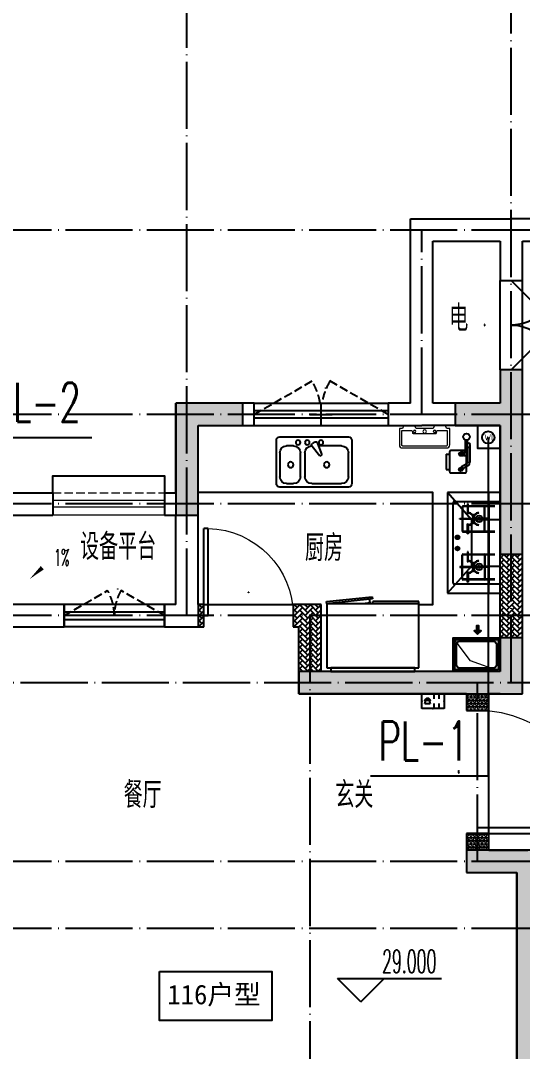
# Model space of a CAD drawing. Extents: x 27938 to 1507990, y 110129 to 923079.
# Drawn here: x 834628 to 839117, y 369024 to 378249 of the extents above; entities that cross this region are included whole.
import ezdxf
from ezdxf.enums import TextEntityAlignment as Align

# ---------------------------------------------------------------- set-up
doc = ezdxf.new("R2010")
doc.units = 0
doc.header["$LTSCALE"] = 1000
doc.header["$MEASUREMENT"] = 0
doc.linetypes.add('DASH', pattern=[0.35, 0.25, -0.1])
doc.linetypes.add('DOTE', pattern=[2.42, 2, -0.2, 0.02, -0.2])
for name, color, linetype in [('AH-FURNITURE', 1, 'Continuous'), ('COLUMN', 9, 'Continuous'), ('DIM_ELEV', 3, 'Continuous'), ('DIM_污水', 2, 'Continuous'), ('DIM_餐饮排水', 31, 'Continuous'), ('DOTE', 1, 'Continuous'), ('EQUIP-安防', 3, 'Continuous'), ('IP-bath&kitchen-JOHNSON', 4, 'Continuous'), ('LVTRY', 6, 'Continuous'), ('PUB_HATCH', 8, 'Continuous'), ('PUB_TEXT', 4, 'Continuous'), ('VPIPE-中水', 122, 'Continuous'), ('VPIPE-餐饮排水', 41, 'P'), ('WALL', 9, 'Continuous'), ('WINDOW', 4, 'Continuous'), ('WINDOW_TEXT', 7, 'Continuous'), ('保温', 6, 'Continuous'), ('建筑-排气道', 9, 'Continuous'), ('机电标识类', 1, 'Continuous'), ('看线', 251, 'Continuous')]:
    doc.layers.add(name, color=color, linetype=linetype)
for name, color, linetype, lineweight in [('平面-排水沟', 86, 'Continuous', 15), ('平面-栏杆', 135, 'Continuous', 15), ('平面-看线', 45, 'Continuous', 15), ('平面-空调室内机', 176, 'Continuous', 9), ('平面-空调预留孔', 173, 'Continuous', 15), ('空调', 76, 'Continuous', 13), ('立面-洞口示意', 152, 'Continuous', 13)]:
    doc.layers.add(name, color=color, linetype=linetype, lineweight=lineweight)
doc.styles.add('_TCH_DIM', font='SIMPLEX.shx', dxfattribs={"width": 0.7, "bigfont": 'GBCBIG.shx'})
doc.styles.add('_TCH_WINDOW', font='SIMPLEX.shx', dxfattribs={"width": 0.7, "height": 3.5, "bigfont": 'GBCBIG.shx'})
doc.styles.add('_TEL_DIM', font='SIMPLEX', dxfattribs={"width": 0.8, "height": 3.5, "bigfont": 'HZTXT'})
doc.styles.add('_TWT_SERIAL', font='SIMPLEX', dxfattribs={"width": 0.8, "height": 3.5, "bigfont": 'HZTXT'})
doc.styles.add('DIM_FONT', font='SIMPLEX.shx', dxfattribs={"width": 0.56})
doc.styles.get("Standard").update_dxf_attribs({"font": 'gbenor.shx', "bigfont": 'gbcbig.shx'})
doc.styles.add('黑体', font='simhei.ttf')
doc.linetypes.add('P', pattern='A,3,-0.2,["P",Standard,S=0.25,R=0,X=-0.1,Y=-0.115],-0.2', length=3.4)
pattern_1 = [(45, (0, 0), (0, 47.4157523), [100.584, -33.528]), (135, (23.708, 23.708), (3e-15, 47.4157523), [100.584, -33.528])]
pattern_2 = [(90, (0, 0), (-16.49778, 1e-15), [9.525, -19.05]), (210, (0, 0), (8.24889, -14.2874966), [9.525, -19.05]), (150, (6e-16, 9.525), (-8.24889, -14.2874966), [9.525, -19.05])]

# ---------------------------------------------------------------- blocks, each defined once
blk = doc.blocks.new('GDGDGDSDA')
at = {"layer": 'DOTE', "color": 0, "linetype": 'DOTE', "ltscale": 0.3}
for p, q in [((427534.8, 370658.3), (427534.8, 376108.3)), ((430434.8, 370058.6), (430434.8, 376108.3)), ((471334.8, 374108.3), (417334.8, 374108.3)), ((429634.8, 372458.3), (429634.8, 374108.3)), ((471334.8, 372458.3), (417334.8, 372458.3)), ((471334.8, 371658.3), (417334.8, 371658.3)), ((471334.8, 370658.3), (417334.8, 370658.3)), ((428635, 370658.3), (428634.8, 359558.3)), ((417334.8, 370058.6), (471334.8, 370058.6)), ((430134.8, 368458.3), (430134.8, 370058.3)), ((471334.8, 368458.3), (417334.8, 368458.3)), ((471334.8, 367858.3), (417334.8, 367858.3))]:
    blk.add_line(p, q, dxfattribs=at)
blk = doc.blocks.new('rtyg7uyhg')
at = {"layer": 'LVTRY', "color": 0}
for p, q in [((194234.6, 45488.8), (193621, 45488.8)), ((193590.3, 45458.1), (193590.3, 45069.5)), ((193682.3, 45407), (193887.8, 45407)), ((193896.4, 45429.9), (193857.6, 45326.3)), ((193875.3, 45316), (193945.6, 45401.5)), ((193925.8, 45440.4), (193940.1, 45432.2)), ((194111.9, 45407), (194173.3, 45407)), ((194265.3, 45069.5), (194265.3, 45458.1)), ((193621, 45130.8), (193621, 45345.6)), ((193857.6, 45326.3), (193875.3, 45316)), ((194009.6, 45345.6), (194009.6, 45130.8)), ((194050.5, 45130.8), (194050.5, 45345.6)), ((194234.6, 45345.6), (194234.6, 45130.8)), ((193621, 45038.8), (194234.6, 45038.8)), ((193948.3, 45069.5), (193682.3, 45069.5)), ((194173.3, 45069.5), (194111.9, 45069.5))]:
    blk.add_line(p, q, dxfattribs=at)
for centre, radius in [((193866.4, 45437.7), 20.5), ((193989.2, 45437.7), 20.5), ((194071, 45437.7), 20.5), ((193815.3, 45238.2), 25.6), ((194137.5, 45238.2), 25.6)]:
    blk.add_circle(centre, radius, dxfattribs=at)
for centre, radius, start, end in [((193621, 45458.1), 30.7, 89.99999, 179.99999), ((194234.6, 45458.1), 30.7, 359.99999, 89.99999), ((193682.3, 45345.6), 61.4, 89.99999, 179.99999), ((193915.6, 45422.7), 20.5, 59.99999, 159.46231), ((193929.8, 45414.5), 20.5, 320.53767, 59.99999), ((193948.3, 45345.6), 61.4, 359.99999, 89.99999), ((194111.9, 45345.6), 61.4, 89.99999, 179.99999), ((194173.3, 45345.6), 61.4, 359.99999, 89.99999), ((193682.3, 45130.8), 61.4, 179.99999, 269.99999), ((193948.3, 45130.8), 61.4, 269.99999, 359.99999), ((194111.9, 45130.8), 61.4, 179.99999, 269.99999), ((194173.3, 45130.8), 61.4, 269.99999, 359.99999), ((193621, 45069.5), 30.7, 179.99999, 269.99999), ((194234.6, 45069.5), 30.7, 269.99999, 359.99999)]:
    blk.add_arc(centre, radius, start, end, dxfattribs=at)
at = {"layer": 'LVTRY', "color": 0, "style": 'DIM_FONT', "width": 0.8, "flags": 9}
for tag in ['YSIZE', 'XSIZE']:
    blk.add_attdef(tag, (193927.8, 45487.8), '', height=0.5, rotation=89.99999, dxfattribs=at)
blk = doc.blocks.new('A$C60D053AF')
at = {"layer": 'AH-FURNITURE', "color": 0}
for p, q in [((232.5, -90), (128.3, -90)), ((192.5, -71), (327.6, -71)), ((192.5, -91), (327.6, -91)), ((355.9, -82.7), (384.2, -129)), ((232.5, -110), (128.3, -110)), ((245, -129.5), (245, -122.5)), ((265, -129.5), (265, -122.5)), ((341.7, -96.9), (370, -143.2)), ((255, -281), (255, -251)), ((393, -281), (393, -251)), ((255, -281), (393, -281))]:
    blk.add_line(p, q, dxfattribs=at)
for points in [[(170, -68, 1), (170, -94), (192.5, -94), (192.5, -68)], [(268, -122.5), (268, -107, 0.414214), (248, -87), (232.5, -87), (232.5, -113), (242, -113), (242, -122.5)], [(234, -251), (414, -251, 0.414214), (424, -241), (424, -111, 0.414214), (414, -101), (234, -101, 0.414214), (224, -111), (224, -241, 0.414214)], [(242, -152, 1), (268, -152), (268, -129.5), (242, -129.5)], [(383.8, -161.2, 1), (402.2, -142.8), (386.3, -126.9), (367.9, -145.3)]]:
    blk.add_lwpolyline(points, format="xyb", close=True, dxfattribs=at)
for centre, radius in [((100, -100), 30), ((255, -152), 15), ((255, -152), 10), ((393, -152), 15), ((393, -152), 10)]:
    blk.add_circle(centre, radius, dxfattribs=at)
for radius in [40, 20]:
    blk.add_arc((327.6, -111), radius, 45, 90, dxfattribs=at)
blk = doc.blocks.new('A-Kitchen-7')
at = {"layer": 'LVTRY', "color": 0}
for p, q in [((-519, 780), (-7, 834)), ((-4, 811), (-515, 756)), ((-7, 834), (-4, 811)), ((-515, 756), (-519, 780)), ((515, 756), (-515, 756)), ((-515, 756), (-515, 40)), ((-486, 761), (-485, 756)), ((-29, 767), (-112, 756)), ((-29, 767), (-35, 806)), ((515, 780), (0, 780)), ((0, 756), (0, 780)), ((515, 756), (515, 780)), ((515, 40), (515, 756)), ((-515, 40), (515, 40))]:
    blk.add_line(p, q, dxfattribs=at)
blk.add_lwpolyline([(-469, 40), (-469, 0), (469, 0), (469, 40)], close=True, dxfattribs=at)
blk = doc.blocks.new('*U41')
h = blk.add_hatch(color=0)
h.set_gradient(color1=(0, 0, 255), rotation=180, tint=1)
h.paths.add_polyline_path([(0, 0), (-6.35, -6.35), (-6.35, -2.159), (-15, -2.159), (-15, 2.159), (-6.35, 2.159), (-6.35, 6.35)])
at = {"color": 0, "linetype": 'Continuous'}
blk.add_lwpolyline([(0, 0), (-6.35, -6.35), (-6.35, -2.159), (-15, -2.159), (-15, 2.159), (-6.35, 2.159), (-6.35, 6.35)], close=True, dxfattribs=at)
blk = doc.blocks.new('sgrsefv')
at = {"layer": 'PUB_HATCH'}
blk.add_hatch(color=0, dxfattribs=at).paths.add_polyline_path([(1112933.3, 840916.3), (1112933.3, 840646.3), (1113073.3, 840646.3), (1113073.3, 840661.3), (1112968.3, 840661.3), (1112948.3, 840681.3), (1112948.3, 840881.3), (1112968.3, 840901.3), (1113288.3, 840901.3), (1113308.3, 840881.3), (1113308.3, 840681.3), (1113288.3, 840661.3), (1113183.3, 840661.3), (1113183.3, 840646.3), (1113323.3, 840646.3), (1113323.3, 840916.3)])
at = {"layer": 'LVTRY', "color": 0}
for p, q in [((1113073.3, 840661.3), (1113073.3, 840646.3)), ((1113183.3, 840661.3), (1113183.3, 840646.3))]:
    blk.add_line(p, q, dxfattribs=at)
for points in [[(1112918.3, 840931.3), (1113338.3, 840931.3), (1113338.3, 840631.3), (1112918.3, 840631.3)], [(1112933.3, 840916.3), (1113323.3, 840916.3), (1113323.3, 840646.3), (1112933.3, 840646.3)], [(1113288.3, 840661.3), (1112968.3, 840661.3), (1112948.3, 840681.3), (1112948.3, 840881.3), (1112968.3, 840901.3), (1113288.3, 840901.3), (1113308.3, 840881.3), (1113308.3, 840681.3), (1113288.3, 840661.3)]]:
    blk.add_lwpolyline(points, close=True, dxfattribs=at)
at = {"layer": '立面-洞口示意', "color": 0}
blk.add_lwpolyline([(1112918.3, 840931.3), (1113181.8, 840837.4), (1113338.3, 840631.3)], dxfattribs=at)
at = {"layer": '建筑-排气道', "color": 8, "xscale": -5, "yscale": 5, "zscale": 5, "rotation": 270}
blk.add_blockref('*U41', (1113118.4, 840599), dxfattribs=at)
blk = doc.blocks.new('FRSDFDGDGDRGDR')
at = {"layer": '平面-空调预留孔', "color": 0}
for p, q in [((699618.9, 775447.8), (699746.3, 775447.8)), ((699746.3, 775447.8), (699746.3, 775355.4)), ((699612.3, 775044), (699612.3, 775441.2)), ((699719.9, 775342.2), (699719.9, 775143)), ((699726.5, 775348.8), (699739.7, 775348.8)), ((699726.5, 775136.4), (699739.7, 775136.4)), ((699746.3, 775129.8), (699746.3, 775037.4)), ((699746.3, 775037.4), (699618.9, 775037.4))]:
    blk.add_line(p, q, dxfattribs=at)
blk.add_lwpolyline([(699766.1, 775166.7), (699792.5, 775153.5), (699792.5, 775057.2), (699766.1, 775044), (699766.1, 775017.6), (699618.9, 775017.6, -0.414214), (699592.5, 775044), (699592.5, 775441.2, -0.414214), (699618.9, 775467.6), (699766.1, 775467.6), (699766.1, 775441.2), (699792.5, 775428), (699792.5, 775331.6), (699766.1, 775318.4)], format="xyb", close=True, dxfattribs=at)
for centre, radius in [((699739.7, 775331.6), 10.6), ((699739.7, 775243.2), 15.8), ((699739.7, 775153.5), 10.6)]:
    blk.add_circle(centre, radius, dxfattribs=at)
for centre, start, end in [((699618.9, 775441.2), 90, 180), ((699739.7, 775355.4), 270, 360), ((699726.5, 775342.2), 90, 180), ((699726.5, 775143), 180, 270), ((699739.7, 775129.8), 0, 90), ((699618.9, 775044), 180, 270)]:
    blk.add_arc(centre, 6.6, start, end, dxfattribs=at)
blk = doc.blocks.new('GDGDRGDRGRD')
at = {"layer": 'LVTRY', "color": 0}
for p, q in [((430080.5, 371515.4), (429864.6, 371758.3)), ((430334.8, 371758.3), (429864.6, 371758.3)), ((429864.6, 371758.3), (429864.6, 370858.3)), ((429924.8, 371678.3), (430324.8, 371678.3)), ((430234.8, 370858.3), (430234.8, 371758.3)), ((429914.8, 370948.3), (429914.8, 371668.3)), ((429994.8, 371628.3), (429994.8, 371418.3)), ((429999.8, 371628.3), (429999.8, 371418.3)), ((430289.8, 371638.3), (430004.8, 371638.3)), ((430289.8, 371633.3), (430004.8, 371633.3)), ((430045.1, 371658.3), (430045.1, 371568.3)), ((430049.6, 371658.3), (430045.1, 371658.3)), ((430049.6, 371568.3), (430049.6, 371658.3)), ((430194.8, 371418.3), (430194.8, 371628.3)), ((430199.8, 371418.3), (430199.8, 371628.3)), ((430234.8, 371668.3), (430234.8, 370948.3)), ((429974.8, 371525.6), (430102.3, 371525.6)), ((429974.8, 371521.1), (429974.8, 371525.6)), ((430102.3, 371521.1), (429974.8, 371521.1)), ((430045.1, 371568.3), (430049.6, 371568.3)), ((430334.8, 371515.4), (430080.5, 371515.4)), ((430080.5, 371515.4), (430080.5, 371100.3)), ((430219.8, 371525.6), (430092.3, 371525.6)), ((430092.3, 371525.6), (430092.3, 371521.1)), ((430092.3, 371521.1), (430219.8, 371521.1)), ((430102.3, 371525.6), (430102.3, 371521.1)), ((430219.8, 371521.1), (430219.8, 371525.6)), ((430234.8, 371100.3), (430234.8, 371515.4)), ((430004.8, 371413.3), (430289.8, 371413.3)), ((430004.8, 371408.3), (430289.8, 371408.3)), ((430045.1, 371388.3), (430045.1, 371478.3)), ((430045.1, 371478.3), (430049.6, 371478.3)), ((430049.6, 371478.3), (430049.6, 371388.3)), ((429935.4, 371358.3), (429974.2, 371358.3)), ((429954.8, 371338.9), (429954.8, 371377.7)), ((430049.6, 371388.3), (430045.1, 371388.3)), ((429935.4, 371258.3), (429974.2, 371258.3)), ((429954.8, 371238.9), (429954.8, 371277.7)), ((430045.1, 371228.3), (430045.1, 371138.3)), ((430049.6, 371228.3), (430045.1, 371228.3)), ((430049.6, 371138.3), (430049.6, 371228.3)), ((429994.8, 370988.3), (429994.8, 371198.3)), ((429999.8, 370988.3), (429999.8, 371198.3)), ((430004.8, 371208.3), (430289.8, 371208.3)), ((430004.8, 371203.3), (430289.8, 371203.3)), ((430045.1, 371138.3), (430049.6, 371138.3)), ((430194.8, 371198.3), (430194.8, 370988.3)), ((430199.8, 371198.3), (430199.8, 370988.3)), ((429864.6, 370858.3), (430080.5, 371100.3)), ((430102.3, 371095.6), (429974.8, 371095.6)), ((429974.8, 371095.6), (429974.8, 371091.1)), ((429974.8, 371091.1), (430102.3, 371091.1)), ((430045.1, 370958.3), (430045.1, 371048.3)), ((430045.1, 371048.3), (430049.6, 371048.3)), ((430049.6, 371048.3), (430049.6, 370958.3)), ((430080.5, 371100.3), (430334.8, 371100.3)), ((430092.3, 371091.1), (430092.3, 371095.6)), ((430092.3, 371095.6), (430219.8, 371095.6)), ((430219.8, 371091.1), (430092.3, 371091.1)), ((430102.3, 371091.1), (430102.3, 371095.6)), ((430219.8, 371095.6), (430219.8, 371091.1)), ((430324.8, 370938.3), (429924.8, 370938.3)), ((430289.8, 370983.3), (430004.8, 370983.3)), ((430289.8, 370978.3), (430004.8, 370978.3)), ((430049.6, 370958.3), (430045.1, 370958.3)), ((429864.6, 370858.3), (430334.8, 370858.3))]:
    blk.add_line(p, q, dxfattribs=at)
blk.add_lwpolyline([(429608.8, 370758.3), (429734.8, 370758.3), (429734.8, 371758.3), (427634.8, 371758.3)], dxfattribs=at)
for centre, radius in [((430147.3, 371523.3), 29.7), ((430147.3, 371523.3), 11.7), ((429954.8, 371358.3), 17), ((429954.8, 371258.3), 17), ((430147.3, 371093.3), 29.7), ((430147.3, 371093.3), 11.7)]:
    blk.add_circle(centre, radius, dxfattribs=at)
for centre, radius, start, end in [((429924.8, 371668.3), 10, 90, 180), ((430224.8, 371668.3), 10, 0, 90), ((430004.8, 371628.3), 10, 90, 180), ((430004.8, 371628.3), 5, 90, 180), ((430047.3, 371523.3), 56.7, 2.27424, 87.72576), ((430147.3, 371523.3), 56.7, 92.27424, 177.72576), ((430189.8, 371628.3), 10, 0, 90), ((430189.8, 371628.3), 5, 0, 90), ((430047.3, 371523.3), 52.2, 2.47041, 87.52959), ((430047.3, 371523.3), 56.7, 272.27424, 357.72576), ((430047.3, 371523.3), 52.2, 272.47041, 357.52959), ((430147.3, 371523.3), 56.7, 182.27424, 267.72576), ((430147.3, 371523.3), 52.2, 92.47041, 177.52959), ((430147.3, 371523.3), 52.2, 182.47041, 267.52959), ((430004.8, 371418.3), 10, 180, 270), ((430004.8, 371418.3), 5, 180, 270), ((430189.8, 371418.3), 5, 270, 0), ((430189.8, 371418.3), 10, 270, 0), ((430004.8, 371198.3), 10, 90, 180), ((430004.8, 371198.3), 5, 90, 180), ((430047.3, 371093.3), 56.7, 2.27424, 87.72576), ((430047.3, 371093.3), 52.2, 2.47041, 87.52959), ((430147.3, 371093.3), 56.7, 92.27424, 177.72576), ((430147.3, 371093.3), 52.2, 92.47041, 177.52959), ((430189.8, 371198.3), 10, 0, 90), ((430189.8, 371198.3), 5, 0, 90), ((430047.3, 371093.3), 56.7, 272.27424, 357.72576), ((430047.3, 371093.3), 52.2, 272.47041, 357.52959), ((430147.3, 371093.3), 56.7, 182.27424, 267.72576), ((430147.3, 371093.3), 52.2, 182.47041, 267.52959), ((429924.8, 370948.3), 10, 180, 270), ((430004.8, 370988.3), 10, 180, 270), ((430004.8, 370988.3), 5, 180, 270), ((430189.8, 370988.3), 5, 270, 0), ((430189.8, 370988.3), 10, 270, 0), ((430224.8, 370948.3), 10, 270, 0)]:
    blk.add_arc(centre, radius, start, end, dxfattribs=at)
at = {"color": 8, "xscale": -1, "rotation": 270}
blk.add_blockref('FRSDFDGDGDRGDR', (-345582.7, -327434.2), dxfattribs=at)
at = {"color": 8, "xscale": -1}
blk.add_blockref('rtyg7uyhg', (622599.6, 326769.5), dxfattribs=at)
at = {"color": 8}
for name, p, rotation in [('A$C60D053AF', (430134.8, 372358.3), 270), ('sgrsefv', (1543253.1, 1211089.9), 180)]:
    blk.add_blockref(name, p, dxfattribs=dict(at, rotation=rotation))
at = {"layer": 'LVTRY', "color": 8, "extrusion": (0, 0, -1), "xscale": -0.7999999999883585, "yscale": 0.7999999999883585, "zscale": -0.7999999999883585}
blk.add_blockref('A-Kitchen-7', (-429196.8, 370158.6), dxfattribs=at)
blk = doc.blocks.new('GFDGFSDFGD')
at = {"layer": 'PUB_HATCH'}
for points in [[(431616.6, 374623.7), (431616.6, 373473.7), (431816.6, 373473.7), (431816.6, 375123.7), (431616.6, 375123.7), (431616.6, 374823.7), (431216.6, 374823.7), (431216.6, 374623.7)], [(429316.5, 374823.7), (428716.6, 374823.7), (428716.6, 373823.7), (428916.6, 373823.7), (428916.6, 374623.7), (429316.5, 374623.7)], [(429816.4, 372423.2), (429816.6, 372224), (431816.6, 372224), (431816.6, 372724), (431616.6, 372724), (431616.6, 372424), (430016.6, 372424)], [(431966.6, 370823.7), (431316.6, 370823.7), (431316.6, 370623.7), (431766.6, 370623.7), (431766.6, 368523.7), (432166.6, 368523.7), (432166.6, 368723.7), (431966.6, 368723.7)]]:
    blk.add_hatch(color=0, dxfattribs=at).paths.add_polyline_path(points)
at = {"layer": 'COLUMN', "color": 0}
for p, q in [((431816.6, 375123.7), (431616.6, 375123.7)), ((431616.6, 375123.7), (431616.6, 374823.7)), ((431816.6, 373473.7), (431816.6, 375123.7)), ((429316.5, 374823.7), (428716.6, 374823.7)), ((428716.6, 374823.7), (428716.6, 373823.7)), ((429316.5, 374623.7), (429316.5, 374823.7)), ((431616.6, 374823.7), (431216.6, 374823.7)), ((431216.6, 374823.7), (431216.6, 374623.7)), ((428916.6, 373823.7), (428916.6, 374623.7)), ((428916.6, 374623.7), (429316.5, 374623.7)), ((431216.6, 374623.7), (431616.6, 374623.7)), ((431616.6, 374623.7), (431616.6, 373473.7)), ((428716.6, 373823.7), (428916.6, 373823.7)), ((431616.6, 373473.7), (431816.6, 373473.7)), ((431816.6, 372724), (431616.6, 372724)), ((431616.6, 372724), (431616.6, 372424)), ((431816.6, 372224), (431816.6, 372724)), ((430016.6, 372424), (429816.4, 372423.2)), ((429816.4, 372423.2), (429816.6, 372224)), ((431616.6, 372424), (430016.6, 372424)), ((429816.6, 372224), (431816.6, 372224)), ((431966.6, 370823.7), (431316.6, 370823.7)), ((431316.6, 370823.7), (431316.6, 370623.7)), ((431316.6, 370623.7), (431766.6, 370623.7)), ((431766.6, 370623.7), (431766.6, 368523.7))]:
    blk.add_line(p, q, dxfattribs=at)
blk = doc.blocks.new('GDFGDGRD')
at = {"layer": '保温', "linetype": 'ByBlock', "ltscale": 10}
h = blk.add_hatch(dxfattribs=at)
h.set_pattern_fill('AR-HBONE', color=251, scale=55)
h.set_pattern_definition(pattern_1)
h.paths.add_polyline_path([(431616.6, 372723.9), (431816.6, 372723.9), (431816.7, 373473.7), (431616.7, 373473.7)])
h = blk.add_hatch(dxfattribs=at)
h.set_pattern_fill('AR-HBONE', color=251, scale=55)
h.set_pattern_definition(pattern_1)
h.paths.add_polyline_path([(428966.6, 372823.7), (428966.6, 373023.7), (428916.6, 373023.7), (428916.6, 372823.7)])
h = blk.add_hatch(dxfattribs=at)
h.set_pattern_fill('AR-HBONE', color=251, scale=55)
h.set_pattern_definition(pattern_1)
h.paths.add_polyline_path([(429816.6, 372823.7), (429816.6, 373023.7), (429766.6, 373023.7), (429766.6, 372823.7)])
h = blk.add_hatch(dxfattribs=at)
h.set_pattern_fill('AR-HBONE', color=251, scale=55)
h.set_pattern_definition(pattern_1)
h.paths.add_polyline_path([(430017.8, 372423.6), (430016.6, 373023.7), (429816.6, 373023.7), (429817.8, 372423.6)])
at = {"layer": '保温', "linetype": 'Continuous', "ltscale": 10}
h = blk.add_hatch(dxfattribs=at)
h.set_pattern_fill('HEX', color=251, scale=10, angle=90, style=0)
h.set_pattern_definition(pattern_2)
h.paths.add_polyline_path([(431316.6, 372073.7), (431516.6, 372073.7), (431516.7, 372223.7), (431316.7, 372223.7)])
h = blk.add_hatch(dxfattribs=at)
h.set_pattern_fill('HEX', color=251, scale=10, angle=90, style=0)
h.set_pattern_definition(pattern_2)
h.paths.add_polyline_path([(431316.6, 370823.7), (431516.6, 370823.7), (431516.7, 370973.7), (431316.7, 370973.7)])
at = {"layer": '保温', "color": 251, "linetype": 'ByBlock', "ltscale": 10}
blk.add_line((428916.6, 373023.7), (428916.6, 372823.7), dxfattribs=at)
blk = doc.blocks.new('dongkong')
blk.add_wipeout([(-603756, 210771), (-603756, 210570.8), (-603836, 210570.8), (-603836, 210771)])
at = {"layer": '机电标识类', "color": 250, "linetype": 'DASH', "ltscale": 400}
for p, q in [((-603796, 210771), (-603796, 210570.8)), ((-603896, 210670.7), (-603696, 210670.7))]:
    blk.add_line(p, q, dxfattribs=at)
at = {"layer": '空调', "color": 6, "linetype": 'DASH', "const_width": 2}
blk.add_lwpolyline([(-603756, 210771), (-603756, 210570.8), (-603836, 210570.8), (-603836, 210771)], close=True, dxfattribs=at)
blk = doc.blocks.new('$equip$00002628')
at = {"linetype": 'Continuous'}
for p, q in [((-0.625, 0.415), (0.625, 0.415)), ((-0.625, -0.415), (-0.625, 0.415)), ((-0.472, 0.01), (-0.409, 0.01)), ((-0.446, -0.138), (-0.395, 0.058)), ((-0.395, 0.058), (-0.395, 0.058)), ((-0.395, 0.058), (-0.206, 0.058)), ((-0.206, 0.058), (-0.155, -0.138)), ((-0.191, 0.01), (-0.129, 0.01)), ((0.071, 0.129), (0.071, 0.415)), ((0.35, 0.129), (0.35, 0.415)), ((0.625, 0.415), (0.625, -0.415)), ((0.625, -0.415), (-0.625, -0.415)), ((-0.155, -0.138), (-0.446, -0.138)), ((0.071, -0.415), (0.071, -0.129)), ((0.35, -0.415), (0.35, -0.129))]:
    blk.add_line(p, q, dxfattribs=at)
at = {"const_width": 0.05}
blk.add_lwpolyline([(-0.625, 0.415), (0.625, 0.415), (0.625, -0.415), (-0.625, -0.415), (-0.625, 0.415), (0.625, 0.415)], dxfattribs=at)
at = {"linetype": 'Continuous'}
blk.add_arc((-0.3, -0.011), 0.173, 6.98974, 173.01026, dxfattribs=at)
for p in [(-0.625, 0), (0, 0.415), (0, -0.415), (0.625, 0)]:
    blk.add_point(p)
at = {"color": 7, "style": '_TEL_DIM', "flags": 1}
blk.add_attdef('A', text='', height=0.000025, dxfattribs=at).set_placement((0, 0), align=Align.MIDDLE_CENTER)
blk = doc.blocks.new('GHFHFHTFHCSDCS')
at = {"layer": 'EQUIP-安防', "xscale": 160, "yscale": 160, "zscale": 160}
blk.add_blockref('$equip$00002628', (431016.6, 372157.3), dxfattribs=at)
blk = doc.blocks.new('$DorLib2D$00000001')
at = {"color": 0}
for p, q in [((0.45, 0.975), (0.5, 0.975)), ((0.45, 0), (0.45, 0.975)), ((0.5, 0), (0.5, 0.975)), ((0.5, 0), (0.45, 0))]:
    blk.add_line(p, q, dxfattribs=at)
at = {"color": 0, "lineweight": 13}
blk.add_arc((0.475, 0), 0.975, 91.46928, 180, dxfattribs=at)
blk = doc.blocks.new('$WINLIB2D$00000001')
at = {"color": 0}
for points in [[(-0.5, 0.5), (-0.5, -0.5)], [(-0.5, 0.5), (0.5, 0.5)], [(0.5, -0.5), (0.5, 0.5)], [(0.5, 0.1667), (-0.5, 0.1667)], [(0.5, -0.1667), (-0.5, -0.1667)], [(-0.5, -0.5), (0.5, -0.5)]]:
    blk.add_lwpolyline(points, dxfattribs=at)
blk = doc.blocks.new('$DorLib2D$00000116')
at = {"color": 0}
for p, q in [((-0.5, 0), (-0.146, 0.354)), ((0.5, 0), (0.146, 0.354))]:
    blk.add_line(p, q, dxfattribs=at)
for centre, start, end in [((-0.5, 0), 0, 45), ((0.5, 0), 135, 180)]:
    blk.add_arc(centre, 0.5, start, end, dxfattribs=at)

msp = doc.modelspace()

# ---------------------------------------------------------------- linework, layer by layer
at = {"color": 8}
msp.add_lwpolyline([(835869.5, 369737.4), (836875.5, 369737.4), (836875.5, 369301.4), (835869.5, 369301.4)], close=True, dxfattribs=at)
at = {"layer": 'DIM_ELEV', "color": 8}
for p, q in [((837671.5, 369466.5), (837461.5, 369676.5)), ((837461.5, 369676.5), (838392.4, 369676.5)), ((837671.5, 369466.5), (837881.5, 369676.5))]:
    msp.add_line(p, q, dxfattribs=at)
at = {"layer": 'DIM_污水'}
msp.add_line((834211.4, 374517.6), (835265.8, 374517.6), dxfattribs=at)
at = {"layer": 'DIM_餐饮排水'}
for p, q in [((838811.4, 374518.7), (838811.4, 371486.6)), ((838811.4, 371486.6), (837758.7, 371486.6))]:
    msp.add_line(p, q, dxfattribs=at)
at = {"layer": 'IP-bath&kitchen-JOHNSON', "color": 8}
msp.add_lwpolyline([(838716.6, 374623.7), (838716.6, 374423.7), (838916.6, 374423.7)], dxfattribs=at)
at = {"layer": 'VPIPE-中水', "color": 8, "linetype": 'Continuous'}
msp.add_circle((838811.4, 374518.7), 55, dxfattribs=at)
at = {"layer": 'VPIPE-餐饮排水'}
msp.add_circle((838811.4, 374518.7), 55, dxfattribs=at)
at = {"layer": 'WALL', "color": 8}
for p, q in [((838116.6, 376473.7), (839016.6, 376473.7)), ((838116.6, 374823.7), (838116.6, 376473.7)), ((839716.6, 376473.7), (839016.6, 376473.7)), ((838316.6, 376273.7), (838916.6, 376273.7)), ((838316.6, 374823.7), (838316.6, 376273.7)), ((838916.6, 376273.7), (838916.6, 375923.7)), ((839116.6, 376273.7), (839716.6, 376273.7)), ((839116.6, 375923.7), (839116.6, 376273.7)), ((838916.6, 375923.7), (839116.6, 375923.7)), ((839116.6, 375123.7), (838916.6, 375123.7)), ((838916.6, 375123.7), (838916.6, 374823.7)), ((839116.6, 374723.7), (839116.6, 375123.7)), ((836016.6, 374023.7), (836016.6, 374823.7)), ((836716.6, 374823.7), (836016.6, 374823.7)), ((836716.6, 374623.7), (836716.6, 374823.7)), ((838116.6, 374823.7), (837916.6, 374823.7)), ((837916.6, 374823.7), (837916.6, 374623.7)), ((838916.6, 374823.7), (838316.6, 374823.7)), ((839116.6, 372323.7), (839116.6, 374723.7)), ((836216.6, 373923.7), (836216.6, 374623.7)), ((836216.6, 374623.7), (836716.6, 374623.7)), ((837916.6, 374623.7), (838216.6, 374623.7)), ((838916.6, 374623.7), (838216.6, 374623.7)), ((838916.6, 372423.7), (838916.6, 374623.7)), ((834316.6, 374023.7), (834916.6, 374023.7)), ((834916.6, 374023.7), (834916.6, 373823.7)), ((835916.6, 374023.7), (836016.6, 374023.7)), ((835916.6, 374023.7), (835916.6, 373823.7)), ((836216.6, 373023.7), (836216.6, 373923.7)), ((834516.6, 373823.7), (834916.6, 373823.7)), ((835916.6, 373823.7), (836016.6, 373823.7)), ((836016.6, 373023.7), (836016.6, 373823.7)), ((835016.6, 373023.7), (834416.6, 373023.7)), ((835016.6, 372823.7), (835016.6, 373023.7)), ((836016.6, 373023.7), (835916.6, 373023.7)), ((835916.6, 373023.7), (835916.6, 372823.7)), ((836266.6, 373023.7), (836216.6, 373023.7)), ((836266.6, 372823.7), (836266.6, 373023.7)), ((837316.6, 373023.7), (837066.6, 373023.7)), ((837066.6, 373023.7), (837066.6, 372823.7)), ((837316.6, 372423.7), (837316.6, 373023.7)), ((834516.6, 372823.7), (835016.6, 372823.7)), ((835916.6, 372823.7), (836116.6, 372823.7)), ((836116.6, 372823.7), (836266.6, 372823.7)), ((837066.6, 372823.7), (837116.6, 372823.7)), ((837116.6, 372223.7), (837116.6, 372823.7)), ((838716.6, 372423.7), (837316.6, 372423.7)), ((838916.6, 372423.7), (838716.6, 372423.7)), ((839116.6, 372223.7), (839116.6, 372323.7)), ((838616.6, 372223.7), (837116.6, 372223.7)), ((838616.6, 372223.7), (838616.6, 372073.7)), ((838816.6, 372073.7), (838816.6, 372223.7)), ((838916.6, 372223.7), (838816.6, 372223.7)), ((838916.6, 372223.7), (838916.6, 372223.7)), ((838916.6, 372223.7), (839116.6, 372223.7)), ((838616.6, 372073.7), (838816.6, 372073.7)), ((838816.6, 370973.7), (838616.6, 370973.7)), ((838616.6, 370973.7), (838616.6, 370623.7)), ((838816.6, 370823.7), (838816.6, 370973.7)), ((838816.6, 370823.7), (839166.6, 370823.7)), ((838616.6, 370623.7), (839066.6, 370623.7)), ((839066.6, 368723.7), (839066.6, 370623.7))]:
    msp.add_line(p, q, dxfattribs=at)
at = {"layer": 'WINDOW', "color": 8}
for p, q in [((838916.6, 375123.7), (838916.6, 375923.7)), ((839116.6, 375123.7), (839116.6, 375923.7)), ((836266.6, 373023.7), (837066.6, 373023.7)), ((838816.6, 370973.7), (838816.6, 372073.7))]:
    msp.add_line(p, q, dxfattribs=at)
at = {"layer": 'WINDOW', "color": 8, "linetype": 'DASH', "ltscale": 0.3}
for points in [[(836716.6, 374723.7), (837236.2, 375023.7, -0.131652), (837316.6, 374723.7)], [(837914.7, 374723.7), (837395.1, 375023.7, 0.131652), (837314.7, 374723.7)], [(835016.6, 372923.7), (835406.3, 373148.7, -0.131605), (835466.6, 372923.7)], [(835916.6, 372923.7), (835526.8, 373148.7, 0.131605), (835466.6, 372923.7)]]:
    msp.add_lwpolyline(points, format="xyb", dxfattribs=at)
at = {"layer": '平面-排水沟', "color": 8}
msp.add_lwpolyline([(834888.9, 373411.7, 0, 0, 0), (834710.5, 373252.1, 0, 40, 0), (834822.3, 373352.1, 0, 0, 0)], format="xyseb", dxfattribs=at)
at = {"layer": '平面-栏杆', "color": 8}
for points in [[(835916.6, 373953.9), (834916.6, 373954)], [(835916.6, 373893.9), (834916.6, 373894)]]:
    msp.add_lwpolyline(points, dxfattribs=at)
at = {"layer": '平面-看线', "color": 8, "linetype": 'DASH', "ltscale": 0.3}
msp.add_lwpolyline([(834916.6, 374023.7), (835916.6, 374023.7)], dxfattribs=at)
at = {"layer": '平面-看线', "color": 8}
msp.add_lwpolyline([(835916.6, 373823.7), (834916.6, 373823.7)], dxfattribs=at)
at = {"layer": '看线', "color": 8, "ltscale": 0.5}
msp.add_lwpolyline([(834916.6, 374023.7), (834916.6, 374173.7), (835916.6, 374173.7), (835916.6, 374023.7)], dxfattribs=at)

# ---------------------------------------------------------------- block references
at = {"color": 8}
for name, p in [('GFDGFSDFGD', (407300, 0)), ('GDGDRGDRGRD', (408581.8, 2266)), ('GDFGDGRD', (407300, 0)), ('GHFHFHTFHCSDCS', (407300, 0))]:
    msp.add_blockref(name, p, dxfattribs=at)
at = {"layer": 'DOTE', "color": 169}
msp.add_blockref('GDGDGDSDA', (408581.8, 2265.4), dxfattribs=at)
at = {"layer": 'WINDOW', "color": 8}
ref = msp.add_blockref('$DorLib2D$00000116', (839016.6, 375523.7), dxfattribs=dict(at, xscale=800, yscale=-800, zscale=800, rotation=89.99999999025357))
ref.add_attrib('A', 'BFM0818', (838781.2, 375517.1), dxfattribs={"layer": 'WINDOW_TEXT', "color": 8, "ltscale": 0.5, "height": 4.25, "rotation": 90, "style": '_TCH_WINDOW', "width": 0.494118})
ref = msp.add_blockref('$DorLib2D$00000001', (836666.6, 372923.7), dxfattribs=dict(at, xscale=-800, yscale=800, zscale=-800, rotation=6.06372912622234e-10))
ref.add_attrib('A', 'M0822', (836661.7, 373129.8), dxfattribs={"layer": 'WINDOW_TEXT', "color": 8, "ltscale": 0.5, "height": 4.25, "style": '_TCH_WINDOW', "width": 0.494118})
ref = msp.add_blockref('$WINLIB2D$00000001', (835466.6, 372923.7), dxfattribs=dict(at, xscale=-900, yscale=-200, zscale=-900, rotation=2.464015854641344e-09))
ref.add_attrib('A', 'C0914', (835491.2, 373159.1), dxfattribs={"layer": 'WINDOW_TEXT', "color": 8, "ltscale": 0.5, "height": 4.25, "rotation": 0, "style": '_TCH_WINDOW', "width": 0.494118})
ref = msp.add_blockref('$DorLib2D$00000001', (838716.6, 371523.7), dxfattribs=dict(at, xscale=-1100, yscale=-1100, zscale=-1100, rotation=90.00000000947153))
ref.add_attrib('A', 'YFDM1122', (838551.7, 371513.3), dxfattribs={"layer": 'WINDOW_TEXT', "color": 8, "ltscale": 0.5, "height": 5.95, "rotation": 90, "style": '_TCH_WINDOW', "width": 0.494118})

# ---------------------------------------------------------------- texts
at = {"color": 8, "style": '黑体'}
msp.add_text('116户型', height=175, dxfattribs=at).set_placement((835941.6, 369445.2))
at = {"layer": 'DIM_ELEV', "color": 7, "style": '_TCH_DIM', "width": 0.494118}
msp.add_text('29.000', height=208.25, dxfattribs=at).set_placement((837861.8, 369725.5))
at = {"layer": 'DIM_污水', "color": 7, "style": '_TWT_SERIAL', "width": 0.64}
msp.add_text('WL-2', height=350, dxfattribs=at).set_placement((834331.8, 374657.6))
at = {"layer": 'DIM_餐饮排水', "color": 7, "style": '_TWT_SERIAL', "width": 0.64}
msp.add_text('PL-1', height=350, dxfattribs=at).set_placement((837828.7, 371626.6))
at = {"layer": 'PUB_TEXT', "color": 8}
for s, height, p in [('电', 236.3, (838462.8, 375468.5)), ('WL', 56, (838776.4, 374490.7)), ('设备平台', 236.31, (835160, 373422.7)), ('厨房', 236.31, (837172.1, 373411.4)), ('餐厅', 236.31, (835550.1, 371201.5)), ('玄关', 236.31, (837443.3, 371201.5))]:
    msp.add_text(s, height=height, dxfattribs=at).set_placement(p)
at = {"layer": '平面-排水沟', "color": 7, "style": '_TCH_DIM', "width": 0.494118}
msp.add_text('1%', height=148.75, dxfattribs=at).set_placement((834926.2, 373370.6))

# ---------------------------------------------------------------- next in the draw order: block references
at = {"layer": '平面-空调室内机', "color": 8, "ltscale": 0.3, "xscale": -1, "rotation": 180}
msp.add_blockref('dongkong', (1441112.6, 585394.5), dxfattribs=at)

# ---------------------------------------------------------------- next in the draw order: block references
at = {"layer": 'WINDOW', "color": 8}
ref = msp.add_blockref('$WINLIB2D$00000001', (837316.6, 374723.7), dxfattribs=dict(at, xscale=-1200, yscale=200, zscale=-1200, rotation=179.9999999963314))
ref.add_attrib('A', 'C1214', (837349, 374959.1), dxfattribs={"layer": 'WINDOW_TEXT', "color": 8, "ltscale": 0.5, "height": 4.25, "rotation": 360, "style": '_TCH_WINDOW', "width": 0.494118})

doc.saveas('drawing.dxf')
